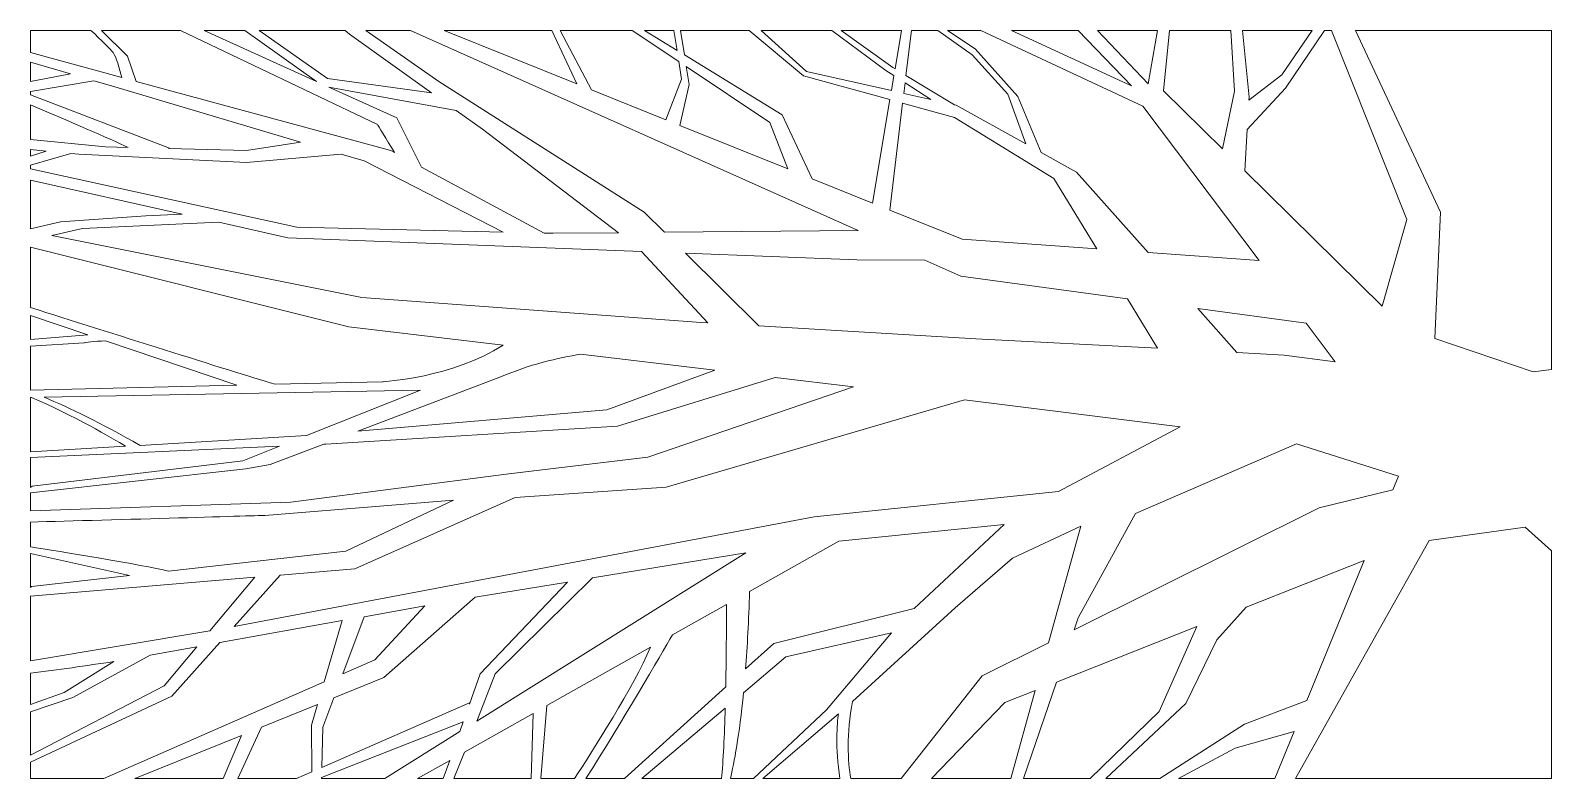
# Model space of a CAD drawing. Header units: millimetres. Extents: x -1200 to 1200, y -590 to 590.
import ezdxf

# ---------------------------------------------------------------- set-up
doc = ezdxf.new("R2010")
doc.units = ezdxf.units.MM
doc.header["$MEASUREMENT"] = 0
doc.layers.add('Layer 1', color=7, linetype='Continuous')

msp = doc.modelspace()

# ---------------------------------------------------------------- linework, layer by layer
at = {"layer": 'Layer 1', "color": 250, "lineweight": 20}
for points, knots in [([(-1200.05, 555.4048), (-1200.05, 555.4048), (-1200.05, 589.9883), (-1200.05, 589.9883), (-1200.05, 589.9883), (-1104.5118, 589.9883), (-1104.5118, 589.9883), (-1088.8938, 575.0525), (-1073.0015, 559.5465), (-1069.5416, 555.0591), (-1064.9362, 549.0864), (-1059.3533, 529.3083), (-1055.9114, 515.7604), (-1055.9114, 515.7604), (-1200.05, 555.4048), (-1200.05, 555.4048)], [0, 0, 0, 0, 0.2, 0.2, 0.2, 0.4, 0.4, 0.4, 0.6, 0.6, 0.6, 0.8, 0.8, 0.8, 1, 1, 1, 1]), ([(-1087.9022, 589.9883), (-1087.9022, 589.9883), (-963.0589, 589.9883), (-963.0589, 589.9883), (-963.0589, 589.9883), (-652.5025, 441.4986), (-652.5025, 441.4986), (-652.5025, 441.4986), (-637.8259, 417.7719), (-625.6758, 397.4227), (-625.6758, 397.4227), (-631.44, 400.5231), (-631.44, 400.5231), (-631.44, 400.5231), (-1033.0642, 509.4915), (-1033.0642, 509.4915), (-1033.0642, 509.4915), (-1046.6736, 549.2055), (-1046.6736, 549.2055), (-1046.6736, 549.2055), (-1087.9022, 589.9883), (-1087.9022, 589.9883)], [0, 0, 0, 0, 0.142857143, 0.142857143, 0.142857143, 0.285714286, 0.285714286, 0.285714286, 0.428571429, 0.428571429, 0.428571429, 0.571428571, 0.571428571, 0.571428571, 0.714285714, 0.714285714, 0.714285714, 0.857142857, 0.857142857, 0.857142857, 1, 1, 1, 1]), ([(-926.1873, 589.9883), (-926.1873, 589.9883), (-861.812, 589.9883), (-861.812, 589.9883), (-861.812, 589.9883), (-748.5439, 509.4745), (-748.5439, 509.4745), (-748.5439, 509.4745), (-926.1873, 589.9883), (-926.1873, 589.9883)], [0, 0, 0, 0, 0.333333333, 0.333333333, 0.333333333, 0.666666667, 0.666666667, 0.666666667, 1, 1, 1, 1]), ([(-839.1822, 589.9883), (-839.1822, 589.9883), (-703.3793, 589.9883), (-703.3793, 589.9883), (-703.3793, 589.9883), (-696.433, 584.3273), (-696.433, 584.3273), (-696.433, 584.3273), (-566.9887, 491.703), (-566.9887, 491.703), (-566.9887, 491.703), (-731.3367, 514.0836), (-731.3367, 514.0836), (-731.3367, 514.0836), (-839.1822, 589.9883), (-839.1822, 589.9883)], [0, 0, 0, 0, 0.2, 0.2, 0.2, 0.4, 0.4, 0.4, 0.6, 0.6, 0.6, 0.8, 0.8, 0.8, 1, 1, 1, 1]), ([(-670.9199, 589.9883), (-670.9199, 589.9883), (-600.4967, 589.9883), (-600.4967, 589.9883), (-600.4967, 589.9883), (105.9566, 274.4122), (105.9566, 274.4122), (105.9566, 274.4122), (-199.8145, 271.6453), (-199.8145, 271.6453), (-199.8145, 271.6453), (-231.8526, 303.3528), (-231.8526, 303.3528), (-231.8526, 303.3528), (-555.6146, 509.4007), (-555.6146, 509.4007), (-555.6146, 509.4007), (-670.9199, 589.9883), (-670.9199, 589.9883)], [0, 0, 0, 0, 0.166666667, 0.166666667, 0.166666667, 0.333333333, 0.333333333, 0.333333333, 0.5, 0.5, 0.5, 0.666666667, 0.666666667, 0.666666667, 0.833333333, 0.833333333, 0.833333333, 1, 1, 1, 1]), ([(-547.4166, 589.9883), (-547.4166, 589.9883), (-377.3072, 589.9883), (-377.3072, 589.9883), (-377.3072, 589.9883), (-338.0699, 505.6671), (-338.0699, 505.6671), (-338.0699, 505.6671), (-547.4166, 589.9883), (-547.4166, 589.9883)], [0, 0, 0, 0, 0.333333333, 0.333333333, 0.333333333, 0.666666667, 0.666666667, 0.666666667, 1, 1, 1, 1]), ([(-364.0294, 589.9883), (-364.0294, 589.9883), (-250.5733, 589.9883), (-250.5733, 589.9883), (-250.5733, 589.9883), (-177.2013, 541.0387), (-177.2013, 541.0387), (-177.2013, 541.0387), (-172.8775, 512.9129), (-172.8775, 512.9129), (-172.8775, 512.9129), (-197.7139, 449.1343), (-197.7139, 449.1343), (-197.7139, 449.1343), (-314.9801, 496.3669), (-314.9801, 496.3669), (-314.9801, 496.3669), (-364.0294, 589.9883), (-364.0294, 589.9883)], [0, 0, 0, 0, 0.166666667, 0.166666667, 0.166666667, 0.333333333, 0.333333333, 0.333333333, 0.5, 0.5, 0.5, 0.666666667, 0.666666667, 0.666666667, 0.833333333, 0.833333333, 0.833333333, 1, 1, 1, 1]), ([(-231.4094, 589.9883), (-231.4094, 589.9883), (-184.726, 589.9883), (-184.726, 589.9883), (-184.726, 589.9883), (-179.8692, 558.3937), (-179.8692, 558.3937), (-179.8692, 558.3937), (-231.4094, 589.9883), (-231.4094, 589.9883)], [0, 0, 0, 0, 0.333333333, 0.333333333, 0.333333333, 0.666666667, 0.666666667, 0.666666667, 1, 1, 1, 1]), ([(-174.3285, 589.9883), (-174.3285, 589.9883), (-66.2407, 589.9883), (-66.2407, 589.9883), (-66.2407, 589.9883), (19.7569, 518.2882), (19.7569, 518.2882), (19.7569, 518.2882), (155.9448, 480.8217), (155.9448, 480.8217), (155.9448, 480.8217), (128.4525, 317.7599), (128.4525, 317.7599), (128.4525, 317.7599), (33.4381, 356.03), (33.4381, 356.03), (33.4381, 356.03), (-14.0054, 456.7181), (-14.0054, 456.7181), (-14.0054, 456.7181), (-168.1999, 551.2406), (-168.1999, 551.2406), (-168.1999, 551.2406), (-174.3285, 589.9883), (-174.3285, 589.9883)], [0, 0, 0, 0, 0.125, 0.125, 0.125, 0.25, 0.25, 0.25, 0.375, 0.375, 0.375, 0.5, 0.5, 0.5, 0.625, 0.625, 0.625, 0.75, 0.75, 0.75, 0.875, 0.875, 0.875, 1, 1, 1, 1]), ([(-47.167, 589.9883), (-47.167, 589.9883), (64.4523, 589.9883), (64.4523, 589.9883), (64.4523, 589.9883), (149.6809, 526.9616), (149.6809, 526.9616), (149.6809, 526.9616), (162.3401, 518.7526), (162.3401, 518.7526), (162.3401, 518.7526), (158.342, 495.0378), (158.342, 495.0378), (158.342, 495.0378), (24.5719, 525.3135), (24.5719, 525.3135), (24.5719, 525.3135), (-47.167, 589.9883), (-47.167, 589.9883)], [0, 0, 0, 0, 0.166666667, 0.166666667, 0.166666667, 0.333333333, 0.333333333, 0.333333333, 0.5, 0.5, 0.5, 0.666666667, 0.666666667, 0.666666667, 0.833333333, 0.833333333, 0.833333333, 1, 1, 1, 1]), ([(79.273, 589.9883), (79.273, 589.9883), (174.3508, 589.9883), (174.3508, 589.9883), (174.3508, 589.9883), (164.1426, 529.4426), (164.1426, 529.4426), (164.1426, 529.4426), (160.513, 531.6446), (160.513, 531.6446), (160.513, 531.6446), (79.273, 589.9883), (79.273, 589.9883)], [0, 0, 0, 0, 0.25, 0.25, 0.25, 0.5, 0.5, 0.5, 0.75, 0.75, 0.75, 1, 1, 1, 1]), ([(189.877, 589.9883), (189.877, 589.9883), (231.4044, 589.9883), (231.4044, 589.9883), (231.4044, 589.9883), (285.685, 551.5469), (285.685, 551.5469), (285.685, 551.5469), (342.2531, 489.4984), (342.2531, 489.4984), (342.2531, 489.4984), (370.5906, 410.8893), (370.5906, 410.8893), (370.5906, 410.8893), (260.4099, 471.9375), (260.4099, 471.9375), (260.4099, 471.9375), (258.0599, 472.4695), (258.0599, 472.4695), (258.0599, 472.4695), (181.3577, 518.9994), (181.3577, 518.9994), (181.3577, 518.9994), (189.877, 589.9883), (189.877, 589.9883)], [0, 0, 0, 0, 0.125, 0.125, 0.125, 0.25, 0.25, 0.25, 0.375, 0.375, 0.375, 0.5, 0.5, 0.5, 0.625, 0.625, 0.625, 0.75, 0.75, 0.75, 0.875, 0.875, 0.875, 1, 1, 1, 1]), ([(246.7146, 589.9883), (246.7146, 589.9883), (299.4943, 589.9883), (299.4943, 589.9883), (299.4943, 589.9883), (555.286, 470.7667), (555.286, 470.7667), (555.286, 470.7667), (738.5511, 227.0975), (738.5511, 227.0975), (738.5511, 227.0975), (563.2935, 239.6672), (563.2935, 239.6672), (563.2935, 239.6672), (450.5748, 366.5721), (450.5748, 366.5721), (450.5748, 366.5721), (394.6935, 397.5345), (394.6935, 397.5345), (394.6935, 397.5345), (357.8995, 485.9862), (357.8995, 485.9862), (357.8995, 485.9862), (290.4993, 560.9127), (290.4993, 560.9127), (290.4993, 560.9127), (246.7146, 589.9883), (246.7146, 589.9883)], [0, 0, 0, 0, 0.111111111, 0.111111111, 0.111111111, 0.222222222, 0.222222222, 0.222222222, 0.333333333, 0.333333333, 0.333333333, 0.444444444, 0.444444444, 0.444444444, 0.555555556, 0.555555556, 0.555555556, 0.666666667, 0.666666667, 0.666666667, 0.777777778, 0.777777778, 0.777777778, 0.888888889, 0.888888889, 0.888888889, 1, 1, 1, 1]), ([(348.0345, 589.9883), (348.0345, 589.9883), (452.9359, 589.9883), (452.9359, 589.9883), (452.9359, 589.9883), (537.2324, 502.3764), (537.2324, 502.3764), (537.2324, 502.3764), (348.0345, 589.9883), (348.0345, 589.9883)], [0, 0, 0, 0, 0.333333333, 0.333333333, 0.333333333, 0.666666667, 0.666666667, 0.666666667, 1, 1, 1, 1]), ([(483.6559, 589.9883), (483.6559, 589.9883), (578.4094, 589.9883), (578.4094, 589.9883), (578.4094, 589.9883), (563.711, 505.8886), (563.711, 505.8886), (563.711, 505.8886), (483.6559, 589.9883), (483.6559, 589.9883)], [0, 0, 0, 0, 0.333333333, 0.333333333, 0.333333333, 0.666666667, 0.666666667, 0.666666667, 1, 1, 1, 1]), ([(596.9779, 589.9883), (596.9779, 589.9883), (693.9888, 589.9883), (693.9888, 589.9883), (693.9888, 589.9883), (699.7151, 494.1813), (699.7151, 494.1813), (699.7151, 494.1813), (680.8481, 403.3381), (680.8481, 403.3381), (680.8481, 403.3381), (587.9236, 494.8704), (587.9236, 494.8704), (587.9236, 494.8704), (596.9779, 589.9883), (596.9779, 589.9883)], [0, 0, 0, 0, 0.2, 0.2, 0.2, 0.4, 0.4, 0.4, 0.6, 0.6, 0.6, 0.8, 0.8, 0.8, 1, 1, 1, 1]), ([(712.2307, 589.9883), (712.2307, 589.9883), (822.4294, 589.9883), (822.4294, 589.9883), (822.4294, 589.9883), (774.3368, 519.9373), (774.3368, 519.9373), (774.3368, 519.9373), (722.3072, 479.8314), (722.3072, 479.8314), (722.3072, 479.8314), (722.5831, 484.8155), (722.5831, 484.8155), (722.5831, 484.8155), (712.2307, 589.9883), (712.2307, 589.9883)], [0, 0, 0, 0, 0.2, 0.2, 0.2, 0.4, 0.4, 0.4, 0.6, 0.6, 0.6, 0.8, 0.8, 0.8, 1, 1, 1, 1]), ([(841.4743, 589.9883), (841.4743, 589.9883), (852.4616, 589.9883), (852.4616, 589.9883), (852.4616, 589.9883), (971.7233, 291.6455), (971.7233, 291.6455), (971.7233, 291.6455), (932.9191, 155.0432), (932.9191, 155.0432), (932.9191, 155.0432), (716.148, 368.5669), (716.148, 368.5669), (716.148, 368.5669), (719.7477, 433.5949), (719.7477, 433.5949), (719.7477, 433.5949), (780.3547, 498.8642), (780.3547, 498.8642), (780.3547, 498.8642), (841.4743, 589.9883), (841.4743, 589.9883)], [0, 0, 0, 0, 0.142857143, 0.142857143, 0.142857143, 0.285714286, 0.285714286, 0.285714286, 0.428571429, 0.428571429, 0.428571429, 0.571428571, 0.571428571, 0.571428571, 0.714285714, 0.714285714, 0.714285714, 0.857142857, 0.857142857, 0.857142857, 1, 1, 1, 1]), ([(890.6595, 589.9883), (890.6595, 589.9883), (1199.95, 589.9883), (1199.95, 589.9883), (1199.95, 589.9883), (1199.95, 54.9581), (1199.95, 54.9581), (1199.95, 54.9581), (1170.852, 51.5616), (1170.852, 51.5616), (1170.852, 51.5616), (1015.6889, 104.1322), (1015.6889, 104.1322), (1015.6889, 104.1322), (1024.6807, 303.3528), (1024.6807, 303.3528), (1024.6807, 303.3528), (890.6595, 589.9883), (890.6595, 589.9883)], [0, 0, 0, 0, 0.166666667, 0.166666667, 0.166666667, 0.333333333, 0.333333333, 0.333333333, 0.5, 0.5, 0.5, 0.666666667, 0.666666667, 0.666666667, 0.833333333, 0.833333333, 0.833333333, 1, 1, 1, 1]), ([(-1200.05, 509.299), (-1200.05, 509.299), (-1200.05, 540.1554), (-1200.05, 540.1554), (-1200.05, 540.1554), (-1137.008, 521.5633), (-1137.008, 521.5633), (-1137.008, 521.5633), (-1200.05, 509.299), (-1200.05, 509.299)], [0, 0, 0, 0, 0.333333333, 0.333333333, 0.333333333, 0.666666667, 0.666666667, 0.666666667, 1, 1, 1, 1]), ([(-165.3341, 533.1216), (-165.3341, 533.1216), (-33.2627, 445.0108), (-33.2627, 445.0108), (-33.2627, 445.0108), (-4.914, 371.4778), (-4.914, 371.4778), (-4.914, 371.4778), (-175.3662, 440.1327), (-175.3662, 440.1327), (-175.3662, 440.1327), (-160.8417, 504.7179), (-160.8417, 504.7179), (-160.8417, 504.7179), (-165.3341, 533.1216), (-165.3341, 533.1216)], [0, 0, 0, 0, 0.2, 0.2, 0.2, 0.4, 0.4, 0.4, 0.6, 0.6, 0.6, 0.8, 0.8, 0.8, 1, 1, 1, 1]), ([(-1200.05, 488.6617), (-1200.05, 488.6617), (-1200.05, 493.4138), (-1200.05, 493.4138), (-1200.05, 493.4138), (-1099.9853, 510.645), (-1099.9853, 510.645), (-1099.9853, 510.645), (-1071.9488, 502.3764), (-1071.9488, 502.3764), (-1071.9488, 502.3764), (-773.7177, 413.859), (-773.7177, 413.859), (-773.7177, 413.859), (-858.9158, 400.5231), (-858.9158, 400.5231), (-858.9158, 400.5231), (-982.3532, 403.7684), (-982.3532, 403.7684), (-982.3532, 403.7684), (-980.4769, 404.0353), (-980.4769, 404.0353), (-980.4769, 404.0353), (-1200.05, 488.6617), (-1200.05, 488.6617)], [0, 0, 0, 0, 0.125, 0.125, 0.125, 0.25, 0.25, 0.25, 0.375, 0.375, 0.375, 0.5, 0.5, 0.5, 0.625, 0.625, 0.625, 0.75, 0.75, 0.75, 0.875, 0.875, 0.875, 1, 1, 1, 1]), ([(220.6598, 480.9339), (220.6598, 480.9339), (177.9496, 490.6002), (177.9496, 490.6002), (177.9496, 490.6002), (179.9572, 507.3285), (179.9572, 507.3285), (179.9572, 507.3285), (220.6598, 480.9339), (220.6598, 480.9339)], [0, 0, 0, 0, 0.333333333, 0.333333333, 0.333333333, 0.666666667, 0.666666667, 0.666666667, 1, 1, 1, 1]), ([(-528.1864, 463.9376), (-528.1864, 463.9376), (-487.0108, 434.4742), (-487.0108, 434.4742), (-487.0108, 434.4742), (-272.1361, 270.991), (-272.1361, 270.991), (-272.1361, 270.991), (-375.0709, 270.0596), (-375.0709, 270.0596), (-375.0709, 270.0596), (-389.5208, 270.3942), (-389.5208, 270.3942), (-389.5208, 270.3942), (-582.8472, 374.385), (-582.8472, 374.385), (-582.8472, 374.385), (-621.8113, 452.0351), (-621.8113, 452.0351), (-621.8113, 452.0351), (-729.0496, 500.6389), (-729.0496, 500.6389), (-729.0496, 500.6389), (-528.1864, 463.9376), (-528.1864, 463.9376)], [0, 0, 0, 0, 0.125, 0.125, 0.125, 0.25, 0.25, 0.25, 0.375, 0.375, 0.375, 0.5, 0.5, 0.5, 0.625, 0.625, 0.625, 0.75, 0.75, 0.75, 0.875, 0.875, 0.875, 1, 1, 1, 1]), ([(-1200.05, 417.726), (-1200.05, 417.726), (-1200.05, 472.3941), (-1200.05, 472.3941), (-1141.6448, 447.7184), (-1075.4875, 419.4151), (-1045.7466, 405.4347), (-1045.7466, 405.4347), (-1081.5773, 406.3768), (-1081.5773, 406.3768), (-1081.5773, 406.3768), (-1200.05, 417.726), (-1200.05, 417.726)], [0, 0, 0, 0, 0.25, 0.25, 0.25, 0.5, 0.5, 0.5, 0.75, 0.75, 0.75, 1, 1, 1, 1]), ([(176.1105, 475.2741), (176.1105, 475.2741), (258.098, 452.7183), (258.098, 452.7183), (258.098, 452.7183), (414.5846, 356.7054), (414.5846, 356.7054), (414.5846, 356.7054), (482.4884, 245.4623), (482.4884, 245.4623), (482.4884, 245.4623), (270.1355, 260.6925), (270.1355, 260.6925), (270.1355, 260.6925), (155.8817, 306.7119), (155.8817, 306.7119), (155.8817, 306.7119), (176.1105, 475.2741), (176.1105, 475.2741)], [0, 0, 0, 0, 0.166666667, 0.166666667, 0.166666667, 0.333333333, 0.333333333, 0.333333333, 0.5, 0.5, 0.5, 0.666666667, 0.666666667, 0.666666667, 0.833333333, 0.833333333, 0.833333333, 1, 1, 1, 1]), ([(-1200.05, 391.6721), (-1200.05, 391.6721), (-1200.05, 402.1586), (-1200.05, 402.1586), (-1200.05, 402.1586), (-1175.3362, 399.7342), (-1175.3362, 399.7342), (-1175.3362, 399.7342), (-1200.05, 391.6721), (-1200.05, 391.6721)], [0, 0, 0, 0, 0.333333333, 0.333333333, 0.333333333, 0.666666667, 0.666666667, 0.666666667, 1, 1, 1, 1]), ([(-1200.05, 371.4618), (-1200.05, 371.4618), (-1200.05, 377.6868), (-1200.05, 377.6868), (-1200.05, 377.6868), (-1136.547, 395.9294), (-1136.547, 395.9294), (-1136.547, 395.9294), (-1123.7025, 394.6695), (-1123.7025, 394.6695), (-1123.7025, 394.6695), (-858.9158, 381.7915), (-858.9158, 381.7915), (-858.9158, 381.7915), (-709.5213, 394.8051), (-709.5213, 394.8051), (-709.5213, 394.8051), (-673.565, 384.1329), (-673.565, 384.1329), (-673.565, 384.1329), (-454.4407, 271.8977), (-454.4407, 271.8977), (-454.4407, 271.8977), (-779.5286, 279.4268), (-779.5286, 279.4268), (-779.5286, 279.4268), (-1200.05, 371.4618), (-1200.05, 371.4618)], [0, 0, 0, 0, 0.111111111, 0.111111111, 0.111111111, 0.222222222, 0.222222222, 0.222222222, 0.333333333, 0.333333333, 0.333333333, 0.444444444, 0.444444444, 0.444444444, 0.555555556, 0.555555556, 0.555555556, 0.666666667, 0.666666667, 0.666666667, 0.777777778, 0.777777778, 0.777777778, 0.888888889, 0.888888889, 0.888888889, 1, 1, 1, 1]), ([(-1200.05, 276.8212), (-1200.05, 276.8212), (-1200.05, 354.0547), (-1200.05, 354.0547), (-1200.05, 354.0547), (-960.5765, 300.3776), (-960.5765, 300.3776), (-960.5765, 300.3776), (-1017.7879, 297.4992), (-1017.7879, 297.4992), (-1017.7879, 297.4992), (-1152.5883, 288.1334), (-1152.5883, 288.1334), (-1152.5883, 288.1334), (-1200.05, 276.8212), (-1200.05, 276.8212)], [0, 0, 0, 0, 0.2, 0.2, 0.2, 0.4, 0.4, 0.4, 0.6, 0.6, 0.6, 0.8, 0.8, 0.8, 1, 1, 1, 1]), ([(-902.6788, 287.4001), (-902.6788, 287.4001), (-793.9735, 263.0343), (-793.9735, 263.0343), (-793.9735, 263.0343), (-236.1581, 241.2142), (-236.1581, 241.2142), (-236.1581, 241.2142), (-131.413, 128.9506), (-131.413, 128.9506), (-131.413, 128.9506), (-141.5447, 129.5529), (-141.5447, 129.5529), (-141.5447, 129.5529), (-677.1758, 168.7192), (-677.1758, 168.7192), (-677.1758, 168.7192), (-1166.054, 266.5103), (-1166.054, 266.5103), (-1166.054, 266.5103), (-1117.6846, 277.5968), (-1117.6846, 277.5968), (-1117.6846, 277.5968), (-902.6788, 287.4001), (-902.6788, 287.4001)], [0, 0, 0, 0, 0.125, 0.125, 0.125, 0.25, 0.25, 0.25, 0.375, 0.375, 0.375, 0.5, 0.5, 0.5, 0.625, 0.625, 0.625, 0.75, 0.75, 0.75, 0.875, 0.875, 0.875, 1, 1, 1, 1]), ([(-1200.05, 152.9355), (-1200.05, 152.9355), (-1200.05, 248.2867), (-1200.05, 248.2867), (-1200.05, 248.2867), (-697.674, 122.5275), (-697.674, 122.5275), (-697.674, 122.5275), (-454.0599, 93.6438), (-454.0599, 93.6438), (-533.2208, 42.0879), (-644.7093, 35.8817), (-644.7093, 35.8817), (-644.7093, 35.8817), (-814.0782, 31.7971), (-814.0782, 31.7971), (-891.0616, 55.3509), (-1073.3666, 112.8648), (-1200.05, 152.9355)], [0, 0, 0, 0, 0.166666667, 0.166666667, 0.166666667, 0.333333333, 0.333333333, 0.333333333, 0.5, 0.5, 0.5, 0.666666667, 0.666666667, 0.666666667, 0.833333333, 0.833333333, 0.833333333, 1, 1, 1, 1]), ([(-166.305, 238.4818), (-166.305, 238.4818), (104.0189, 227.9076), (104.0189, 227.9076), (104.0189, 227.9076), (211.0693, 227.4578), (211.0693, 227.4578), (211.0693, 227.4578), (267.728, 202.148), (267.728, 202.148), (267.728, 202.148), (530.6836, 166.5066), (530.6836, 166.5066), (530.6836, 166.5066), (578.2255, 88.6216), (578.2255, 88.6216), (578.2255, 88.6216), (291.8028, 103.7933), (291.8028, 103.7933), (291.8028, 103.7933), (-50.7881, 124.1581), (-50.7881, 124.1581), (-50.7881, 124.1581), (-166.305, 238.4818), (-166.305, 238.4818)], [0, 0, 0, 0, 0.125, 0.125, 0.125, 0.25, 0.25, 0.25, 0.375, 0.375, 0.375, 0.5, 0.5, 0.5, 0.625, 0.625, 0.625, 0.75, 0.75, 0.75, 0.875, 0.875, 0.875, 1, 1, 1, 1]), ([(812.8904, 128.256), (812.8904, 128.256), (858.5694, 67.5213), (858.5694, 67.5213), (858.5694, 67.5213), (778.115, 78.0337), (778.115, 78.0337), (778.115, 78.0337), (703.3403, 81.9944), (703.3403, 81.9944), (703.3403, 81.9944), (641.6326, 151.4686), (641.6326, 151.4686), (641.6326, 151.4686), (812.8904, 128.256), (812.8904, 128.256)], [0, 0, 0, 0, 0.2, 0.2, 0.2, 0.4, 0.4, 0.4, 0.6, 0.6, 0.6, 0.8, 0.8, 0.8, 1, 1, 1, 1]), ([(-1200.05, 102.309), (-1200.05, 102.309), (-1200.05, 140.4153), (-1200.05, 140.4153), (-1200.05, 140.4153), (-1109.2933, 109.7276), (-1109.2933, 109.7276), (-1109.2933, 109.7276), (-1200.05, 102.309), (-1200.05, 102.309)], [0, 0, 0, 0, 0.333333333, 0.333333333, 0.333333333, 0.666666667, 0.666666667, 0.666666667, 1, 1, 1, 1]), ([(-1200.05, 22.4889), (-1200.05, 22.4889), (-1200.05, 91.7706), (-1200.05, 91.7706), (-1200.05, 91.7706), (-1115.2775, 97.3049), (-1115.2775, 97.3049), (-1115.2775, 97.3049), (-1098.7909, 99.9764), (-1081.6368, 100.3757), (-1081.6368, 100.3757), (-874.5094, 30.3396), (-874.5094, 30.3396), (-874.5094, 30.3396), (-1200.05, 22.4889), (-1200.05, 22.4889)], [0, 0, 0, 0, 0.2, 0.2, 0.2, 0.4, 0.4, 0.4, 0.6, 0.6, 0.6, 0.8, 0.8, 0.8, 1, 1, 1, 1]), ([(-331.9484, 79.1658), (-331.9484, 79.1658), (-120.0321, 54.04), (-120.0321, 54.04), (-120.0321, 54.04), (-290.8088, -8.6121), (-290.8088, -8.6121), (-290.8088, -8.6121), (-683.5658, -42.263), (-683.5658, -42.263), (-683.5658, -42.263), (-459.3329, 42.907), (-459.3329, 42.907), (-412.8748, 63.1235), (-366.4255, 73.6741), (-331.9484, 79.1658)], [0, 0, 0, 0, 0.2, 0.2, 0.2, 0.4, 0.4, 0.4, 0.6, 0.6, 0.6, 0.8, 0.8, 0.8, 1, 1, 1, 1]), ([(-1200.05, -167.9324), (-1200.05, -167.9324), (-1200.05, -139.087), (-1200.05, -139.087), (-1200.05, -139.087), (-860.1193, -101.7187), (-860.1193, -101.7187), (-860.1193, -101.7187), (-821.6049, -94.6943), (-821.6049, -94.6943), (-821.6049, -94.6943), (-737.1821, -62.6281), (-737.1821, -62.6281), (-737.1821, -62.6281), (-733.7864, -62.473), (-733.7864, -62.473), (-733.7864, -62.473), (-273.9564, -34.3716), (-273.9564, -34.3716), (-273.9564, -34.3716), (-25.2257, 42.7994), (-25.2257, 42.7994), (-25.2257, 42.7994), (98.664, 28.1107), (98.664, 28.1107), (98.664, 28.1107), (-225.8348, -82.9871), (-225.8348, -82.9871), (-225.8348, -82.9871), (-449.6999, -109.9137), (-449.6999, -109.9137), (-449.6999, -109.9137), (-789.1585, -153.8024), (-789.1585, -153.8024), (-789.1585, -153.8024), (-1200.05, -167.9324), (-1200.05, -167.9324)], [0, 0, 0, 0, 0.083333333, 0.083333333, 0.083333333, 0.166666667, 0.166666667, 0.166666667, 0.25, 0.25, 0.25, 0.333333333, 0.333333333, 0.333333333, 0.416666667, 0.416666667, 0.416666667, 0.5, 0.5, 0.5, 0.583333333, 0.583333333, 0.583333333, 0.666666667, 0.666666667, 0.666666667, 0.75, 0.75, 0.75, 0.833333333, 0.833333333, 0.833333333, 0.916666667, 0.916666667, 0.916666667, 1, 1, 1, 1]), ([(-1200.05, -74.765), (-1200.05, -74.765), (-1200.05, 11.1468), (-1200.05, 11.1468), (-1200.05, 11.1468), (-1198.5994, 11.1732), (-1198.5994, 11.1732), (-1132.4749, -16.9223), (-1070.2433, -53.5765), (-1049.9648, -65.8723), (-1049.9648, -65.8723), (-1200.05, -74.765), (-1200.05, -74.765)], [0, 0, 0, 0, 0.25, 0.25, 0.25, 0.5, 0.5, 0.5, 0.75, 0.75, 0.75, 1, 1, 1, 1]), ([(-1178.5853, 11.5384), (-1178.5853, 11.5384), (-584.5005, 22.3784), (-584.5005, 22.3784), (-584.5005, 22.3784), (-764.3498, -48.9495), (-764.3498, -48.9495), (-764.3498, -48.9495), (-1027.0557, -64.5149), (-1027.0557, -64.5149), (-1088.3274, -29.3004), (-1139.3908, -4.9695), (-1178.5853, 11.5384)], [0, 0, 0, 0, 0.25, 0.25, 0.25, 0.5, 0.5, 0.5, 0.75, 0.75, 0.75, 1, 1, 1, 1]), ([(-806.2439, -269.1574), (-806.2439, -269.1574), (-688.0441, -259.1824), (-688.0441, -259.1824), (-688.0441, -259.1824), (-435.2581, -146.7771), (-435.2581, -146.7771), (-435.2581, -146.7771), (-196.9169, -130.3846), (-196.9169, -130.3846), (-196.9169, -130.3846), (273.6128, 7.3456), (273.6128, 7.3456), (273.6128, 7.3456), (613.7822, -35.197), (613.7822, -35.197), (613.7822, -35.197), (421.8071, -137.41), (421.8071, -137.41), (421.8071, -137.41), (36.6092, -177.2202), (36.6092, -177.2202), (36.6092, -177.2202), (-878.5311, -349.9944), (-878.5311, -349.9944), (-878.5311, -349.9944), (-806.2439, -269.1574), (-806.2439, -269.1574)], [0, 0, 0, 0, 0.111111111, 0.111111111, 0.111111111, 0.222222222, 0.222222222, 0.222222222, 0.333333333, 0.333333333, 0.333333333, 0.444444444, 0.444444444, 0.444444444, 0.555555556, 0.555555556, 0.555555556, 0.666666667, 0.666666667, 0.666666667, 0.777777778, 0.777777778, 0.777777778, 0.888888889, 0.888888889, 0.888888889, 1, 1, 1, 1]), ([(-1200.05, -131.0201), (-1200.05, -131.0201), (-1200.05, -83.766), (-1200.05, -83.766), (-1200.05, -83.766), (-806.8635, -65.8102), (-806.8635, -65.8102), (-806.8635, -65.8102), (-864.9336, -88.8407), (-864.9336, -88.8407), (-864.9336, -88.8407), (-1197.1206, -128.6454), (-1197.1206, -128.6454), (-1197.1206, -128.6454), (-1200.05, -131.0201), (-1200.05, -131.0201)], [0, 0, 0, 0, 0.2, 0.2, 0.2, 0.4, 0.4, 0.4, 0.6, 0.6, 0.6, 0.8, 0.8, 0.8, 1, 1, 1, 1]), ([(543.401, -172.0094), (543.401, -172.0094), (797.3298, -62.2323), (797.3298, -62.2323), (797.3298, -62.2323), (958.5138, -112.8081), (958.5138, -112.8081), (958.5138, -112.8081), (949.6297, -134.5286), (949.6297, -134.5286), (949.6297, -134.5286), (833.4872, -163.1695), (833.4872, -163.1695), (833.4872, -163.1695), (446.6007, -355.5902), (446.6007, -355.5902), (446.6007, -355.5902), (453.1045, -336.4611), (453.1045, -336.4611), (453.1045, -336.4611), (543.401, -172.0094), (543.401, -172.0094)], [0, 0, 0, 0, 0.142857143, 0.142857143, 0.142857143, 0.285714286, 0.285714286, 0.285714286, 0.428571429, 0.428571429, 0.428571429, 0.571428571, 0.571428571, 0.571428571, 0.714285714, 0.714285714, 0.714285714, 0.857142857, 0.857142857, 0.857142857, 1, 1, 1, 1]), ([(-1200.05, -224.513), (-1200.05, -224.513), (-1200.05, -185.3824), (-1200.05, -185.3824), (-1070.5141, -182.186), (-830.0858, -174.8784), (-830.0858, -174.8784), (-830.0858, -174.8784), (-532.7467, -150.8893), (-532.7467, -150.8893), (-532.7467, -150.8893), (-702.489, -231.0811), (-702.489, -231.0811), (-702.489, -231.0811), (-982.2893, -262.7896), (-982.2893, -262.7896), (-1022.3621, -253.1279), (-1156.3732, -231.4794), (-1200.05, -224.513)], [0, 0, 0, 0, 0.166666667, 0.166666667, 0.166666667, 0.333333333, 0.333333333, 0.333333333, 0.5, 0.5, 0.5, 0.666666667, 0.666666667, 0.666666667, 0.833333333, 0.833333333, 0.833333333, 1, 1, 1, 1]), ([(-65.4065, -294.7735), (-65.4065, -294.7735), (75.2287, -215.5078), (75.2287, -215.5078), (75.2287, -215.5078), (336.5324, -189.0318), (336.5324, -189.0318), (336.5324, -189.0318), (194.2748, -321.8719), (194.2748, -321.8719), (194.2748, -321.8719), (-27.2448, -376.8395), (-27.2448, -376.8395), (-27.2448, -376.8395), (-71.7594, -417.1323), (-71.7594, -417.1323), (-69.0175, -381.9149), (-66.7671, -341.3236), (-65.4065, -294.7735)], [0, 0, 0, 0, 0.166666667, 0.166666667, 0.166666667, 0.333333333, 0.333333333, 0.333333333, 0.5, 0.5, 0.5, 0.666666667, 0.666666667, 0.666666667, 0.833333333, 0.833333333, 0.833333333, 1, 1, 1, 1]), ([(173.7795, -590.0117), (173.7795, -590.0117), (94.1767, -590.0117), (94.1767, -590.0117), (89.8759, -563.2732), (86.5978, -519.5284), (97.199, -468.2424), (97.199, -468.2424), (259.2063, -320.6446), (259.2063, -320.6446), (259.2063, -320.6446), (349.4745, -242.2059), (349.4745, -242.2059), (349.4745, -242.2059), (457.1722, -191.8809), (457.1722, -191.8809), (457.1722, -191.8809), (406.1455, -375.7111), (406.1455, -375.7111), (406.1455, -375.7111), (301.4328, -427.7905), (301.4328, -427.7905), (301.4328, -427.7905), (173.7795, -590.0117), (173.7795, -590.0117)], [0, 0, 0, 0, 0.125, 0.125, 0.125, 0.25, 0.25, 0.25, 0.375, 0.375, 0.375, 0.5, 0.5, 0.5, 0.625, 0.625, 0.625, 0.75, 0.75, 0.75, 0.875, 0.875, 0.875, 1, 1, 1, 1]), ([(1199.95, -231.0535), (1199.95, -231.0535), (1199.95, -590.0117), (1199.95, -590.0117), (1199.95, -590.0117), (795.7414, -590.0117), (795.7414, -590.0117), (795.7414, -590.0117), (1006.8262, -214.6886), (1006.8262, -214.6886), (1006.8262, -214.6886), (1158.4979, -193.6126), (1158.4979, -193.6126), (1158.4979, -193.6126), (1199.95, -231.0535), (1199.95, -231.0535)], [0, 0, 0, 0, 0.2, 0.2, 0.2, 0.4, 0.4, 0.4, 0.6, 0.6, 0.6, 0.8, 0.8, 0.8, 1, 1, 1, 1]), ([(-1200.05, -288.8584), (-1200.05, -288.8584), (-1200.05, -234.7815), (-1200.05, -234.7815), (-1200.05, -234.7815), (-1043.8874, -269.7701), (-1043.8874, -269.7701), (-1043.8874, -269.7701), (-1198.4312, -287.2838), (-1198.4312, -287.2838), (-1198.4312, -287.2838), (-1200.05, -288.8584), (-1200.05, -288.8584)], [0, 0, 0, 0, 0.25, 0.25, 0.25, 0.5, 0.5, 0.5, 0.75, 0.75, 0.75, 1, 1, 1, 1]), ([(-313.3394, -273.6025), (-313.3394, -273.6025), (-71.4588, -234.2069), (-71.4588, -234.2069), (-71.4588, -234.2069), (-495.9804, -499.3613), (-495.9804, -499.3613), (-495.9804, -499.3613), (-466.55, -424.8393), (-466.55, -424.8393), (-466.55, -424.8393), (-313.3394, -273.6025), (-313.3394, -273.6025)], [0, 0, 0, 0, 0.25, 0.25, 0.25, 0.5, 0.5, 0.5, 0.75, 0.75, 0.75, 1, 1, 1, 1]), ([(581.6914, -590.0117), (581.6914, -590.0117), (496.4392, -590.0117), (496.4392, -590.0117), (496.4392, -590.0117), (622.6863, -471.6684), (622.6863, -471.6684), (622.6863, -471.6684), (672.0329, -370.9858), (672.0329, -370.9858), (672.0329, -370.9858), (717.9223, -319.5861), (717.9223, -319.5861), (717.9223, -319.5861), (904.0279, -246.0215), (904.0279, -246.0215), (904.0279, -246.0215), (813.665, -466.9507), (813.665, -466.9507), (813.665, -466.9507), (715.3616, -504.4487), (715.3616, -504.4487), (715.3616, -504.4487), (581.6914, -590.0117), (581.6914, -590.0117)], [0, 0, 0, 0, 0.125, 0.125, 0.125, 0.25, 0.25, 0.25, 0.375, 0.375, 0.375, 0.5, 0.5, 0.5, 0.625, 0.625, 0.625, 0.75, 0.75, 0.75, 0.875, 0.875, 0.875, 1, 1, 1, 1]), ([(-1200.05, -404.4287), (-1200.05, -404.4287), (-1199.7651, -404.3545), (-1199.7651, -404.3545), (-1199.7651, -404.3545), (-916.747, -357.2094), (-916.747, -357.2094), (-916.747, -357.2094), (-845.981, -272.5108), (-845.981, -272.5108), (-845.981, -272.5108), (-1200.05, -302.3907), (-1200.05, -302.3907), (-1200.05, -302.3907), (-1200.05, -404.4287), (-1200.05, -404.4287)], [0, 0, 0, 0, 0.2, 0.2, 0.2, 0.4, 0.4, 0.4, 0.6, 0.6, 0.6, 0.8, 0.8, 0.8, 1, 1, 1, 1]), ([(-721.2638, -462.7253), (-721.2638, -462.7253), (-642.2721, -430.6929), (-642.2721, -430.6929), (-642.2721, -430.6929), (-498.3693, -303.7386), (-498.3693, -303.7386), (-498.3693, -303.7386), (-352.8692, -280.0409), (-352.8692, -280.0409), (-352.8692, -280.0409), (-490.6215, -424.8393), (-490.6215, -424.8393), (-490.6215, -424.8393), (-507.375, -472.564), (-507.375, -472.564), (-507.375, -472.564), (-507.4716, -470.4976), (-507.4716, -470.4976), (-507.4716, -470.4976), (-740.5126, -572.504), (-740.5126, -572.504), (-740.5126, -572.504), (-738.5582, -509.1316), (-738.5582, -509.1316), (-738.5582, -509.1316), (-721.2638, -462.7253), (-721.2638, -462.7253)], [0, 0, 0, 0, 0.111111111, 0.111111111, 0.111111111, 0.222222222, 0.222222222, 0.222222222, 0.333333333, 0.333333333, 0.333333333, 0.444444444, 0.444444444, 0.444444444, 0.555555556, 0.555555556, 0.555555556, 0.666666667, 0.666666667, 0.666666667, 0.777777778, 0.777777778, 0.777777778, 0.888888889, 0.888888889, 0.888888889, 1, 1, 1, 1]), ([(-673.5581, -334.7151), (-673.5581, -334.7151), (-577.9145, -317.5458), (-577.9145, -317.5458), (-577.9145, -317.5458), (-656.715, -402.5955), (-656.715, -402.5955), (-656.715, -402.5955), (-707.087, -424.6845), (-707.087, -424.6845), (-707.087, -424.6845), (-673.5581, -334.7151), (-673.5581, -334.7151)], [0, 0, 0, 0, 0.25, 0.25, 0.25, 0.5, 0.5, 0.5, 0.75, 0.75, 0.75, 1, 1, 1, 1]), ([(-262.7529, -590.0117), (-262.7529, -590.0117), (-323.6564, -590.0117), (-323.6564, -590.0117), (-266.4074, -499.4787), (-205.617, -395.3656), (-187.0285, -363.3225), (-187.0285, -363.3225), (-101.8441, -315.3103), (-101.8441, -315.3103), (-101.826, -337.4595), (-101.922, -389.9959), (-103.0119, -445.4207), (-103.0119, -445.4207), (-262.7529, -590.0117), (-262.7529, -590.0117)], [0, 0, 0, 0, 0.2, 0.2, 0.2, 0.4, 0.4, 0.4, 0.6, 0.6, 0.6, 0.8, 0.8, 0.8, 1, 1, 1, 1]), ([(-1200.05, -590.0117), (-1200.05, -590.0117), (-1200.05, -563.9844), (-1200.05, -563.9844), (-1200.05, -563.9844), (-976.8663, -459.9611), (-976.8663, -459.9611), (-976.8663, -459.9611), (-901.4498, -375.6242), (-901.4498, -375.6242), (-901.4498, -375.6242), (-708.2407, -340.9408), (-708.2407, -340.9408), (-708.2407, -340.9408), (-736.6462, -437.6464), (-736.6462, -437.6464), (-736.6462, -437.6464), (-1084.276, -590.0117), (-1084.276, -590.0117), (-1084.276, -590.0117), (-1200.05, -590.0117), (-1200.05, -590.0117)], [0, 0, 0, 0, 0.142857143, 0.142857143, 0.142857143, 0.285714286, 0.285714286, 0.285714286, 0.428571429, 0.428571429, 0.428571429, 0.571428571, 0.571428571, 0.571428571, 0.714285714, 0.714285714, 0.714285714, 0.857142857, 0.857142857, 0.857142857, 1, 1, 1, 1]), ([(471.7081, -590.0117), (471.7081, -590.0117), (366.9003, -590.0117), (366.9003, -590.0117), (366.9003, -590.0117), (418.618, -437.8959), (418.618, -437.8959), (418.618, -437.8959), (640.1187, -350.3404), (640.1187, -350.3404), (640.1187, -350.3404), (580.7011, -483.9932), (580.7011, -483.9932), (580.7011, -483.9932), (471.7081, -590.0117), (471.7081, -590.0117)], [0, 0, 0, 0, 0.2, 0.2, 0.2, 0.4, 0.4, 0.4, 0.6, 0.6, 0.6, 0.8, 0.8, 0.8, 1, 1, 1, 1]), ([(-1200.05, -553.2531), (-1200.05, -553.2531), (-1200.05, -484.6111), (-1200.05, -484.6111), (-1200.05, -484.6111), (-1133.3311, -462.3025), (-1133.3311, -462.3025), (-1133.3311, -462.3025), (-1011.1514, -395.3172), (-1011.1514, -395.3172), (-1011.1514, -395.3172), (-937.5464, -382.1042), (-937.5464, -382.1042), (-937.5464, -382.1042), (-988.902, -443.571), (-988.902, -443.571), (-988.902, -443.571), (-1200.05, -553.2531), (-1200.05, -553.2531)], [0, 0, 0, 0, 0.166666667, 0.166666667, 0.166666667, 0.333333333, 0.333333333, 0.333333333, 0.5, 0.5, 0.5, 0.666666667, 0.666666667, 0.666666667, 0.833333333, 0.833333333, 0.833333333, 1, 1, 1, 1]), ([(-341.573, -590.0117), (-341.573, -590.0117), (-394.5842, -590.0117), (-394.5842, -590.0117), (-394.5842, -590.0117), (-385.1231, -474.9734), (-385.1231, -474.9734), (-385.1231, -474.9734), (-221.9479, -383.0037), (-221.9479, -383.0037), (-248.5987, -445.4162), (-312.1476, -545.0873), (-341.573, -590.0117)], [0, 0, 0, 0, 0.25, 0.25, 0.25, 0.5, 0.5, 0.5, 0.75, 0.75, 0.75, 1, 1, 1, 1]), ([(-59.0128, -590.0117), (-59.0128, -590.0117), (-95.6363, -590.0117), (-95.6363, -590.0117), (-89.8147, -565.2417), (-81.6274, -521.9554), (-75.0381, -454.5849), (-75.0381, -454.5849), (-7.9875, -397.9126), (-7.9875, -397.9126), (-7.9875, -397.9126), (158.4895, -360.3023), (158.4895, -360.3023), (158.4895, -360.3023), (55.8692, -481.6514), (55.8692, -481.6514), (55.8692, -481.6514), (-59.0128, -590.0117), (-59.0128, -590.0117)], [0, 0, 0, 0, 0.166666667, 0.166666667, 0.166666667, 0.333333333, 0.333333333, 0.333333333, 0.5, 0.5, 0.5, 0.666666667, 0.666666667, 0.666666667, 0.833333333, 0.833333333, 0.833333333, 1, 1, 1, 1]), ([(-1200.05, -423.7665), (-1200.05, -423.7665), (-1200.05, -473.3549), (-1200.05, -473.3549), (-1200.05, -473.3549), (-1146.5705, -454.1075), (-1146.5705, -454.1075), (-1146.5705, -454.1075), (-1068.4911, -405.6104), (-1068.4911, -405.6104), (-1112.1127, -411.6201), (-1156.5357, -419.0621), (-1200.05, -423.7665)], [0, 0, 0, 0, 0.25, 0.25, 0.25, 0.5, 0.5, 0.5, 0.75, 0.75, 0.75, 1, 1, 1, 1]), ([(346.6608, -590.0117), (346.6608, -590.0117), (221.4766, -590.0117), (221.4766, -590.0117), (221.4766, -590.0117), (337.545, -469.9425), (337.545, -469.9425), (337.545, -469.9425), (385.22, -451.0974), (385.22, -451.0974), (385.22, -451.0974), (346.6608, -590.0117), (346.6608, -590.0117)], [0, 0, 0, 0, 0.25, 0.25, 0.25, 0.5, 0.5, 0.5, 0.75, 0.75, 0.75, 1, 1, 1, 1]), ([(-780.5101, -590.0117), (-780.5101, -590.0117), (-872.7322, -590.0117), (-872.7322, -590.0117), (-872.7322, -590.0117), (-835.434, -509.023), (-835.434, -509.023), (-835.434, -509.023), (-747.0886, -473.1975), (-747.0886, -473.1975), (-747.0886, -473.1975), (-756.6118, -505.6194), (-756.6118, -505.6194), (-756.6118, -505.6194), (-755.8625, -579.2231), (-755.8625, -579.2231), (-755.8625, -579.2231), (-780.5101, -590.0117), (-780.5101, -590.0117)], [0, 0, 0, 0, 0.166666667, 0.166666667, 0.166666667, 0.333333333, 0.333333333, 0.333333333, 0.5, 0.5, 0.5, 0.666666667, 0.666666667, 0.666666667, 0.833333333, 0.833333333, 0.833333333, 1, 1, 1, 1]), ([(-109.8344, -590.0117), (-109.8344, -590.0117), (-235.2656, -590.0117), (-235.2656, -590.0117), (-235.2656, -590.0117), (-103.7949, -478.8905), (-103.7949, -478.8905), (-104.9727, -521.7459), (-106.8502, -563.0183), (-109.8344, -590.0117)], [0, 0, 0, 0, 0.333333333, 0.333333333, 0.333333333, 0.666666667, 0.666666667, 0.666666667, 1, 1, 1, 1]), ([(-641.1154, -590.0117), (-641.1154, -590.0117), (-741.0526, -590.0117), (-741.0526, -590.0117), (-741.0526, -590.0117), (-740.9945, -588.1274), (-740.9945, -588.1274), (-740.9945, -588.1274), (-517.1921, -500.5294), (-517.1921, -500.5294), (-517.1921, -500.5294), (-522.6239, -516.0025), (-522.6239, -516.0025), (-522.6239, -516.0025), (-641.1154, -590.0117), (-641.1154, -590.0117)], [0, 0, 0, 0, 0.2, 0.2, 0.2, 0.4, 0.4, 0.4, 0.6, 0.6, 0.6, 0.8, 0.8, 0.8, 1, 1, 1, 1]), ([(-409.9762, -590.0117), (-409.9762, -590.0117), (-531.7805, -590.0117), (-531.7805, -590.0117), (-531.7805, -590.0117), (-515.3326, -548.3627), (-515.3326, -548.3627), (-515.3326, -548.3627), (-406.9365, -487.268), (-406.9365, -487.268), (-406.9365, -487.268), (-409.9762, -590.0117), (-409.9762, -590.0117)], [0, 0, 0, 0, 0.25, 0.25, 0.25, 0.5, 0.5, 0.5, 0.75, 0.75, 0.75, 1, 1, 1, 1]), ([(76.9297, -590.0117), (76.9297, -590.0117), (-44.485, -590.0117), (-44.485, -590.0117), (-44.485, -590.0117), (74.7577, -487.9421), (74.7577, -487.9421), (72.6216, -503.9512), (69.72, -539.9891), (76.9297, -590.0117)], [0, 0, 0, 0, 0.333333333, 0.333333333, 0.333333333, 0.666666667, 0.666666667, 0.666666667, 1, 1, 1, 1]), ([(-895.8549, -590.0117), (-895.8549, -590.0117), (-1035.1518, -590.0117), (-1035.1518, -590.0117), (-1035.1518, -590.0117), (-867.0135, -521.8292), (-867.0135, -521.8292), (-867.0135, -521.8292), (-895.8549, -590.0117), (-895.8549, -590.0117)], [0, 0, 0, 0, 0.333333333, 0.333333333, 0.333333333, 0.666666667, 0.666666667, 0.666666667, 1, 1, 1, 1]), ([(763.3314, -590.0117), (763.3314, -590.0117), (611.0744, -590.0117), (611.0744, -590.0117), (611.0744, -590.0117), (700.9187, -541.912), (700.9187, -541.912), (700.9187, -541.912), (793.7635, -515.608), (793.7635, -515.608), (793.7635, -515.608), (763.3314, -590.0117), (763.3314, -590.0117)], [0, 0, 0, 0, 0.25, 0.25, 0.25, 0.5, 0.5, 0.5, 0.75, 0.75, 0.75, 1, 1, 1, 1]), ([(-548.6045, -590.0117), (-548.6045, -590.0117), (-589.2271, -590.0117), (-589.2271, -590.0117), (-589.2271, -590.0117), (-538.5843, -561.468), (-538.5843, -561.468), (-538.5843, -561.468), (-548.6045, -590.0117), (-548.6045, -590.0117)], [0, 0, 0, 0, 0.333333333, 0.333333333, 0.333333333, 0.666666667, 0.666666667, 0.666666667, 1, 1, 1, 1])]:
    msp.add_open_spline(points, degree=3, knots=knots, dxfattribs=at)

doc.saveas('drawing.dxf')
